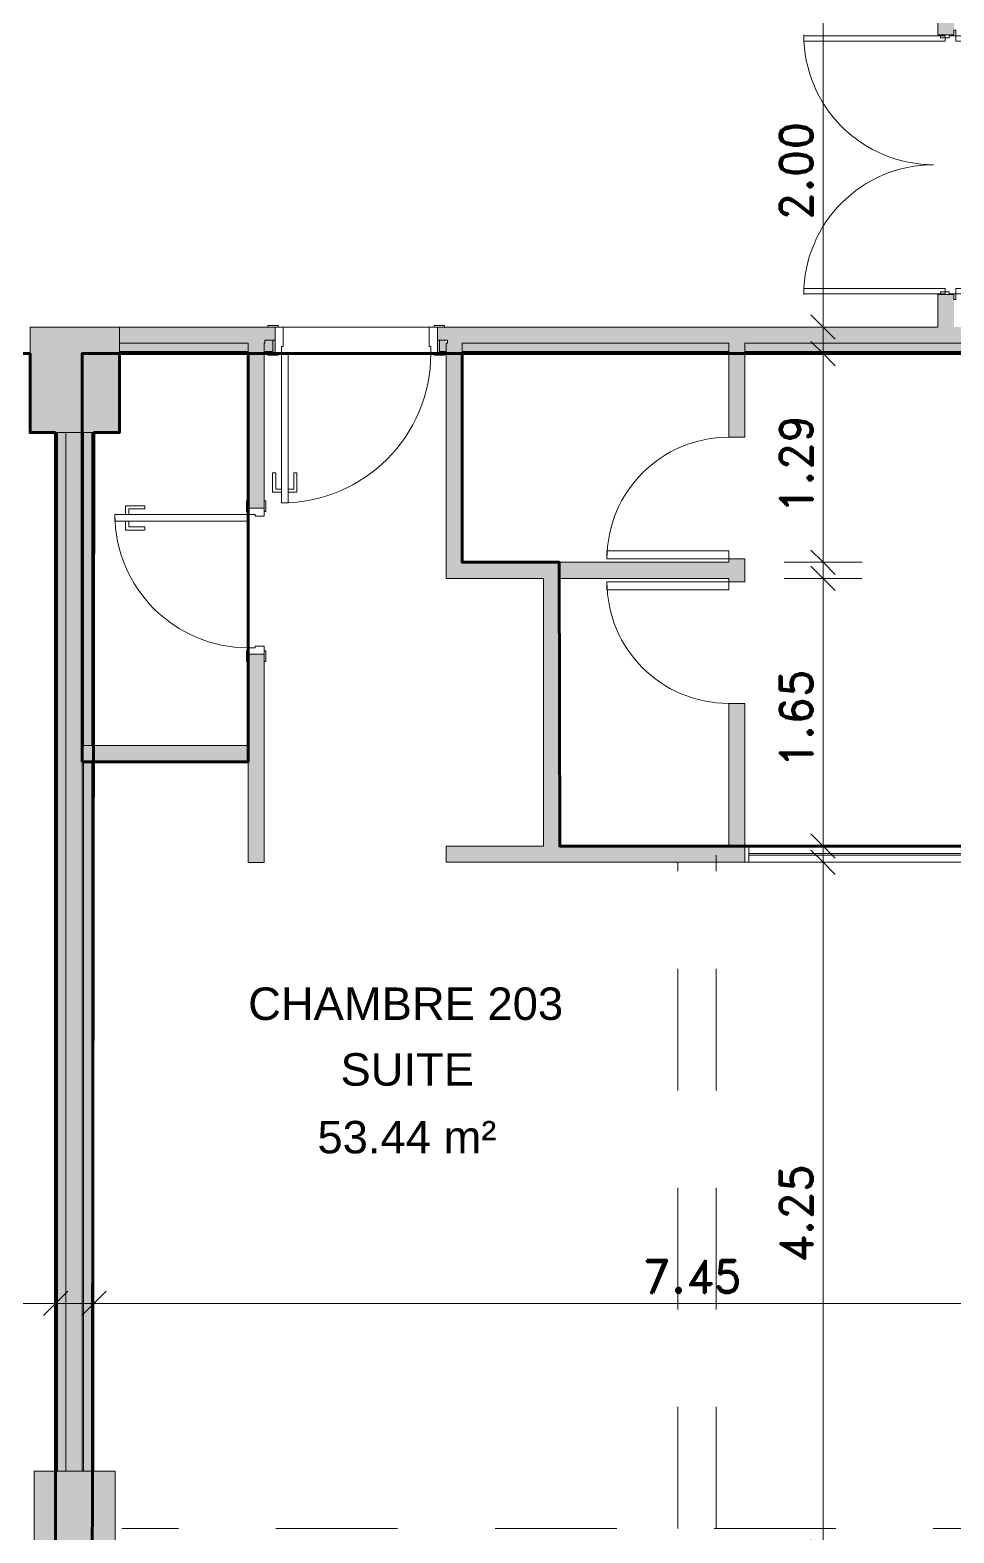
# Model space of a CAD drawing. Header units: metres. Extents: x -227.9 to -140, y 37.9 to 92.1.
# Drawn here: x -218.9 to -213.21, y 42.68 to 51.94 of the extents above; entities that cross this region are included whole.
import ezdxf

# ---------------------------------------------------------------- set-up
doc = ezdxf.new("R2010")
doc.units = ezdxf.units.M
doc.linetypes.add('JIS_02_0.7', pattern=[1.35, 0.75, -0.6])
for name, color, linetype, lineweight in [('A-ANNO-DIMS', 7, 'Continuous', 9), ('A-ANNO-DIMS-100', 7, 'Continuous', 9), ('A-AREA-IDEN', 7, 'Continuous', 9), ('A-DOOR', 7, 'Continuous', 5), ('A-FLOR', 7, 'Continuous', 5), ('A-GLAZ', 7, 'Continuous', 5), ('A-WALL', 7, 'Continuous', 5), ('A-WALL-PATT', 7, 'Continuous', 13), ('I-WALL', 7, 'Continuous', 5), ('S-COLS', 7, 'Continuous', 5)]:
    doc.layers.add(name, color=color, linetype=linetype, lineweight=lineweight)
doc.layers.add('A-DETL', color=94, linetype='Continuous', lineweight=5, true_color=0x00a600)
doc.layers.add('Chambre', color=40, linetype='Continuous')
doc.layers.add('SDB', color=230, linetype='Continuous')
doc.styles.add('Arial_1', font='arial.ttf', dxfattribs={"height": 0.2})
doc.styles.add('RomanD_B', font='', dxfattribs={"height": 0.2})
doc.styles.get('RomanD_B').set_extended_font_data('RomanD', bold=True)
doc.dimstyles.new('LAG-Romans_0_2', dxfattribs={"dimscale": 0.3048, "dimtxt": 0.200715, "dimasz": 0.492126, "dimexe": 0.787402, "dimexo": 0.0625, "dimgap": 0, "dimtad": 1, "dimrnd": 0.01, "dimzin": 0, "dimdsep": 46, "dimtxsty": 'RomanD_B', "dimblk1": 'OBLIQUE', "dimblk2": 'OBLIQUE', "dimsah": 1, "dimcen": 0.09, "dimdle": 0.656168, "dimazin": 0, "dimtfac": 1, "dimtdec": 4, "dimtix": 1, "dimtmove": 0, "dimatfit": 3, "dimfxl": 0.787402, "dimfxlon": 1, "dimtvp": 1, "dimtolj": 1, "dimtzin": 0, "dimarcsym": 2})

# ---------------------------------------------------------------- blocks, each defined once
blk = doc.blocks.new('LAG-C1030-PORTE-BAT 1 VANT-13PR_01 - LAG-C1030-PORTE-BAT 1 VANT-13PR_01_04F-90X210 CHAMBRE-15711706-MUC-LAG-PRO-PLA-ARC-TZN-N02-AG02Ec-Cote')
at = {"layer": 'A-DOOR'}
for p, q in [((0.2603, 0.9365), (0.2603, 0.8165)), ((0.3153, 0.9365), (0.2603, 0.9365)), ((0.3553, 1.0015), (0.3153, 1.0015)), ((0.3153, 1.0015), (0.3153, 0.0815)), ((0.3153, 0.9165), (0.3153, 0.9365)), ((0.3553, 0.0815), (0.3553, 1.0015)), ((0.4103, 0.9365), (0.3553, 0.9365)), ((0.3553, 0.9365), (0.3553, 0.9165)), ((0.4103, 0.8165), (0.4103, 0.9365)), ((0.2803, 0.8165), (0.2803, 0.9165)), ((0.2803, 0.9165), (0.3153, 0.9165)), ((0.3553, 0.9165), (0.3903, 0.9165)), ((0.3903, 0.9165), (0.3903, 0.8165)), ((0.2603, 0.8165), (0.2803, 0.8165)), ((0.3903, 0.8165), (0.4103, 0.8165)), ((0.3153, 0.0815), (0.3553, 0.0815))]:
    blk.add_line(p, q, dxfattribs=at)
at = {"layer": 'A-DOOR', "color": 9, "true_color": 0xc0c0c0}
for p, q in [((-0.5847, 0.0915), (-0.6497, 0.0915)), ((-0.6497, 0.0915), (-0.6497, 0.0815)), ((-0.6497, 0.0815), (-0.5847, 0.0815)), ((-0.6047, 0.0815), (-0.6047, -0.0815)), ((-0.5647, 0.0815), (-0.6047, 0.0815)), ((-0.5847, 0.0815), (-0.5847, 0.0915)), ((-0.5647, 0.0376), (-0.5647, 0.0815)), ((-0.5547, 0.0376), (-0.5647, 0.0376)), ((-0.5547, -0.0815), (-0.5547, 0.0376)), ((0.3553, 0.0376), (0.3453, 0.0376)), ((0.3453, 0.0376), (0.3453, -0.0815)), ((0.3953, 0.0815), (0.3553, 0.0815)), ((0.3553, 0.0815), (0.3553, 0.0376)), ((0.3753, 0.0915), (0.3753, 0.0815)), ((0.4403, 0.0915), (0.3753, 0.0915)), ((0.3753, 0.0815), (0.4403, 0.0815)), ((0.3953, -0.0815), (0.3953, 0.0815)), ((0.4403, 0.0815), (0.4403, 0.0915)), ((-0.5847, -0.0815), (-0.6497, -0.0815)), ((-0.6497, -0.0815), (-0.6497, -0.0915)), ((-0.6497, -0.0915), (-0.5847, -0.0915)), ((-0.6047, -0.0815), (-0.5547, -0.0815)), ((-0.5847, -0.0915), (-0.5847, -0.0815)), ((0.3453, -0.0815), (0.3953, -0.0815)), ((0.3753, -0.0815), (0.3753, -0.0915)), ((0.4403, -0.0815), (0.3753, -0.0815)), ((0.3753, -0.0915), (0.4403, -0.0915)), ((0.4403, -0.0915), (0.4403, -0.0815))]:
    blk.add_line(p, q, dxfattribs=at)
at = {"layer": 'A-DOOR'}
blk.add_arc((0.3553, 0.0815), 0.92, 90, 180, dxfattribs=at)
blk = doc.blocks.new('LAG-C1030-PORTE-VEV 2 VANT-13PR_03 - LAG-C1030-PORTE-VEV 2 VANT-13PR_03_01F -160X210-11490820-MUC-LAG-PRO-PLA-ARC-TZN-N02-AG02Ec-Cote')
at = {"layer": 'A-DOOR'}
for p, q in [((-1.5822, 0.439), (-1.6147, 0.439)), ((-1.6147, 0.439), (-1.6147, -0.3985)), ((-1.6147, 0.439), (-1.6147, -0.3985)), ((-1.5822, 0.439), (-1.6147, 0.439)), ((-1.5822, -0.3985), (-1.5822, 0.439)), ((-1.5822, -0.3985), (-1.5822, 0.439)), ((-0.0247, 0.439), (-0.0572, 0.439)), ((-0.0572, 0.439), (-0.0572, -0.3985)), ((-0.0572, 0.439), (-0.0572, -0.3985)), ((-0.0247, 0.439), (-0.0572, 0.439)), ((-0.0247, -0.3985), (-0.0247, 0.439)), ((-0.0247, -0.3985), (-0.0247, 0.439)), ((-1.6147, -0.3985), (-1.5822, -0.3985)), ((-1.6147, -0.3985), (-1.5822, -0.3985)), ((-0.0572, -0.3985), (-0.0247, -0.3985)), ((-0.0572, -0.3985), (-0.0247, -0.3985)), ((-1.5822, -0.466), (-1.6147, -0.466)), ((-1.6147, -0.466), (-1.6147, -1.336)), ((-1.6147, -1.336), (-1.6147, -0.466)), ((-1.5822, -1.336), (-1.5822, -0.466)), ((-1.5822, -0.466), (-1.5822, -1.336)), ((-0.0247, -0.466), (-0.0572, -0.466)), ((-0.0572, -0.466), (-0.0572, -1.336)), ((-0.0572, -1.336), (-0.0572, -0.466)), ((-0.0247, -1.336), (-0.0247, -0.466)), ((-0.0247, -0.466), (-0.0247, -1.336)), ((-1.6147, -1.336), (-1.5822, -1.336)), ((-0.0572, -1.336), (-0.0247, -1.336))]:
    blk.add_line(p, q, dxfattribs=at)
at = {"layer": 'A-DOOR', "color": 9, "true_color": 0xc0c0c0}
for p, q in [((-1.6497, -0.3985), (-1.6497, -0.411)), ((-1.6147, -0.3985), (-1.6497, -0.3985)), ((-1.6497, -0.411), (-1.6197, -0.411)), ((-1.6197, -0.411), (-1.6197, -0.4935)), ((-1.6147, -0.441), (-1.6147, -0.3985)), ((-1.6022, -0.441), (-1.6147, -0.441)), ((-1.6022, -0.4935), (-1.6022, -0.441)), ((-0.0372, -0.441), (-0.0372, -0.4935)), ((-0.0247, -0.441), (-0.0372, -0.441)), ((0.0103, -0.3985), (-0.0247, -0.3985)), ((-0.0247, -0.3985), (-0.0247, -0.441)), ((-0.0197, -0.4935), (-0.0197, -0.411)), ((-0.0197, -0.411), (0.0103, -0.411)), ((0.0103, -0.411), (0.0103, -0.3985)), ((-1.6197, -0.4935), (-1.6022, -0.4935)), ((-0.0372, -0.4935), (-0.0197, -0.4935))]:
    blk.add_line(p, q, dxfattribs=at)
at = {"layer": 'A-DOOR'}
for centre, start, end in [((-1.6197, -0.361), 360, 90), ((-0.0197, -0.361), 90, 180), ((-1.6197, -0.536), 270, 0), ((-0.0197, -0.536), 180, 270)]:
    blk.add_arc(centre, 0.8, start, end, dxfattribs=at)
blk = doc.blocks.new('LAG-C1030-PORTE-BAT 1 VANT-13PR_01 - LAG-C1030-PORTE-BAT 1 VANT-13PR_01_10F-80X210 CHAMBRE INT-15711732-MUC-LAG-PRO-PLA-ARC-TZN-N02-AG02Ec-Cote')
at = {"layer": 'A-DOOR'}
for p, q in [((0.3053, 0.87), (0.2653, 0.87)), ((0.2653, 0.87), (0.2653, 0.05)), ((0.3053, 0.05), (0.3053, 0.87)), ((0.2103, 0.805), (0.2103, 0.685)), ((0.2653, 0.805), (0.2103, 0.805)), ((0.2303, 0.685), (0.2303, 0.785)), ((0.2303, 0.785), (0.2653, 0.785)), ((0.2653, 0.785), (0.2653, 0.805)), ((0.3603, 0.805), (0.3053, 0.805)), ((0.3053, 0.805), (0.3053, 0.785)), ((0.3053, 0.785), (0.3403, 0.785)), ((0.3403, 0.785), (0.3403, 0.685)), ((0.3603, 0.685), (0.3603, 0.805)), ((0.2103, 0.685), (0.2303, 0.685)), ((0.3403, 0.685), (0.3603, 0.685)), ((0.2653, 0.05), (0.3053, 0.05))]:
    blk.add_line(p, q, dxfattribs=at)
at = {"layer": 'A-DOOR', "color": 9, "true_color": 0xc0c0c0}
for p, q in [((-0.5347, 0.06), (-0.5997, 0.06)), ((-0.5997, 0.06), (-0.5997, 0.05)), ((-0.5997, 0.05), (-0.5347, 0.05)), ((-0.5547, 0.05), (-0.5547, -0.05)), ((-0.5147, 0.05), (-0.5547, 0.05)), ((-0.5347, 0.05), (-0.5347, 0.06)), ((-0.5147, 0.0061), (-0.5147, 0.05)), ((-0.5047, 0.0061), (-0.5147, 0.0061)), ((-0.5047, -0.05), (-0.5047, 0.0061)), ((0.3053, 0.0061), (0.2953, 0.0061)), ((0.2953, 0.0061), (0.2953, -0.05)), ((0.3453, 0.05), (0.3053, 0.05)), ((0.3053, 0.05), (0.3053, 0.0061)), ((0.3253, 0.06), (0.3253, 0.05)), ((0.3903, 0.06), (0.3253, 0.06)), ((0.3253, 0.05), (0.3903, 0.05)), ((0.3453, -0.05), (0.3453, 0.05)), ((0.3903, 0.05), (0.3903, 0.06)), ((-0.5347, -0.05), (-0.5997, -0.05)), ((-0.5997, -0.05), (-0.5997, -0.06)), ((-0.5997, -0.06), (-0.5347, -0.06)), ((-0.5547, -0.05), (-0.5047, -0.05)), ((-0.5347, -0.06), (-0.5347, -0.05)), ((0.2953, -0.05), (0.3453, -0.05)), ((0.3253, -0.05), (0.3253, -0.06)), ((0.3903, -0.05), (0.3253, -0.05)), ((0.3253, -0.06), (0.3903, -0.06)), ((0.3903, -0.06), (0.3903, -0.05))]:
    blk.add_line(p, q, dxfattribs=at)
at = {"layer": 'A-DOOR'}
blk.add_arc((0.3053, 0.05), 0.82, 90, 180, dxfattribs=at)
blk = doc.blocks.new('LAG-C1030-PORTE-PR VIDRE FOH-13PR_11 - LAG-C1030-PORTE-PR VIDRE FOH-13PR_11_01-F-75x210-15709688-MUC-LAG-PRO-PLA-ARC-TZN-N02-AG02Ec-Cote')
at = {"layer": 'A-DOOR', "lineweight": 9}
for p, q in [((0.375, 0.8), (0.3242, 0.8)), ((0.3242, 0.8), (0.3242, 0.05)), ((0.375, 0.05), (0.375, 0.8)), ((0.3242, 0.05), (0.375, 0.05))]:
    blk.add_line(p, q, dxfattribs=at)
at = {"layer": 'A-DOOR'}
blk.add_arc((0.375, 0.05), 0.75, 90, 180, dxfattribs=at)
blk = doc.blocks.new('LAG-C1030-PORTE-PR VIDRE FOH-13PR_11 - LAG-C1030-PORTE-PR VIDRE FOH-13PR_11_01-F-75x210-15709689-MUC-LAG-PRO-PLA-ARC-TZN-N02-AG02Ec-Cote')
at = {"layer": 'A-DOOR', "lineweight": 9}
for p, q in [((0.3242, -0.05), (0.375, -0.05)), ((0.3242, -0.8), (0.3242, -0.05)), ((0.375, -0.05), (0.375, -0.8)), ((0.375, -0.8), (0.3242, -0.8))]:
    blk.add_line(p, q, dxfattribs=at)
at = {"layer": 'A-DOOR'}
blk.add_arc((0.375, -0.05), 0.75, 180, 270, dxfattribs=at)
blk = doc.blocks.new('LAG-C1020-FENÊTRE-12FT-22-03 - LAG-C1020-FENÊTRE-12FT-22-03-01-13182800-MUC-LAG-PRO-PLA-ARC-TZN-N02-AG02Ec-Cote')
at = {"layer": 'A-GLAZ', "lineweight": 13}
for p, q in [((-2.975, 0.05), (-3, 0.05)), ((-2.975, -0.05), (-2.975, 0.05)), ((-1.275, 0.005), (-2.975, 0.005)), ((-2.975, 0.005), (-2.975, -0.005)), ((-1.25, 0.05), (-1.275, 0.05)), ((-1.275, 0.05), (-1.275, -0.05)), ((-1.275, -0.005), (-1.275, 0.005)), ((-3, -0.05), (-2.975, -0.05)), ((-2.975, -0.005), (-1.275, -0.005)), ((-1.275, -0.05), (-1.25, -0.05))]:
    blk.add_line(p, q, dxfattribs=at)
at = {"layer": 'A-GLAZ'}
for p, q in [((-2.975, 0.05), (-1.275, 0.05)), ((-1.275, -0.05), (-2.975, -0.05))]:
    blk.add_line(p, q, dxfattribs=at)
blk = doc.blocks.new('DIMBLOCK2-MUC-LAG-PRO-PLA-ARC-TZN-N02-AG02Ec-Cote')
at = {"layer": 'A-ANNO-DIMS-100', "transparency": 16777216}
for p, q in [((-222.7517, 44.3371), (-222.7517, 43.8571)), ((-222.7517, 44.0971), (-222.7517, 44.3371)), ((-218.7402, 44.3371), (-218.7402, 43.8571)), ((-218.7402, 44.0971), (-218.7402, 44.3371)), ((-222.9517, 44.0971), (-218.5402, 44.0971))]:
    blk.add_line(p, q, dxfattribs=at)
at = {"layer": 'A-ANNO-DIMS-100', "lineweight": 25, "transparency": 16777216}
for p, q in [((-222.7517, 44.0971), (-222.8267, 44.0221)), ((-222.7517, 44.0971), (-222.6767, 44.1721)), ((-218.7402, 44.0971), (-218.8152, 44.0221)), ((-218.7402, 44.0971), (-218.6652, 44.1721))]:
    blk.add_line(p, q, dxfattribs=at)
at = {"layer": 'A-ANNO-DIMS-100', "color": 0, "transparency": 16777216, "insert": (-221.0895, 44.3627), "char_height": 0.2, "width": 0.824475, "attachment_point": 1, "line_spacing_factor": 1.146391, "style": 'RomanD_B'}
blk.add_mtext('4.01', dxfattribs=at)
blk = doc.blocks.new('_Oblique')
at = {"color": 0, "linetype": 'ByBlock', "lineweight": -2}
blk.add_line((-0.5, -0.5), (0.5, 0.5), dxfattribs=at)
blk = doc.blocks.new('DIMBLOCK57-MUC-LAG-PRO-PLA-ARC-TZN-N02-AG02Ec-Cote')
at = {"layer": 'A-ANNO-DIMS-100', "transparency": 16777216}
for p, q in [((-214.0113, 42.3646), (-214.0113, 47.0151)), ((-214.2513, 46.8151), (-213.7713, 46.8151)), ((-214.0113, 46.8151), (-214.2513, 46.8151)), ((-214.2513, 42.5646), (-213.7713, 42.5646)), ((-214.0113, 42.5646), (-214.2513, 42.5646))]:
    blk.add_line(p, q, dxfattribs=at)
at = {"layer": 'A-ANNO-DIMS-100', "lineweight": 25, "transparency": 16777216}
for p, q in [((-214.0113, 46.8151), (-214.0863, 46.8901)), ((-214.0113, 46.8151), (-213.9363, 46.7401)), ((-214.0113, 42.5646), (-214.0863, 42.6396)), ((-214.0113, 42.5646), (-213.9363, 42.4896))]:
    blk.add_line(p, q, dxfattribs=at)
at = {"layer": 'A-ANNO-DIMS-100', "color": 0, "transparency": 16777216, "insert": (-214.2769, 44.3463), "char_height": 0.2, "width": 0.824475, "attachment_point": 1, "rotation": 90, "line_spacing_factor": 1.146391, "style": 'RomanD_B'}
blk.add_mtext('4.25', dxfattribs=at)
blk = doc.blocks.new('DIMBLOCK58-MUC-LAG-PRO-PLA-ARC-TZN-N02-AG02Ec-Cote')
at = {"layer": 'A-ANNO-DIMS-100', "transparency": 16777216}
for p, q in [((-214.0113, 48.7646), (-214.0113, 46.7151)), ((-214.2513, 48.5646), (-213.7713, 48.5646)), ((-214.0113, 48.5646), (-214.2513, 48.5646)), ((-213.7713, 46.9151), (-214.2513, 46.9151)), ((-214.0113, 46.9151), (-213.7713, 46.9151))]:
    blk.add_line(p, q, dxfattribs=at)
at = {"layer": 'A-ANNO-DIMS-100', "lineweight": 25, "transparency": 16777216}
for p, q in [((-214.0113, 48.5646), (-214.0863, 48.6396)), ((-214.0113, 48.5646), (-213.9363, 48.4896)), ((-214.0113, 46.9151), (-214.0863, 46.9901)), ((-214.0113, 46.9151), (-213.9363, 46.8401))]:
    blk.add_line(p, q, dxfattribs=at)
at = {"layer": 'A-ANNO-DIMS-100', "color": 0, "transparency": 16777216, "insert": (-214.2769, 47.3963), "char_height": 0.2, "width": 0.824475, "attachment_point": 1, "rotation": 90, "line_spacing_factor": 1.146391, "style": 'RomanD_B'}
blk.add_mtext('1.65', dxfattribs=at)
blk = doc.blocks.new('DIMBLOCK59-MUC-LAG-PRO-PLA-ARC-TZN-N02-AG02Ec-Cote')
at = {"layer": 'A-ANNO-DIMS-100', "transparency": 16777216}
for p, q in [((-214.0113, 50.1505), (-214.0113, 48.4646)), ((-213.7713, 49.9505), (-214.2513, 49.9505)), ((-214.0113, 49.9505), (-213.7713, 49.9505)), ((-214.2513, 48.6646), (-213.7713, 48.6646)), ((-214.0113, 48.6646), (-214.2513, 48.6646))]:
    blk.add_line(p, q, dxfattribs=at)
at = {"layer": 'A-ANNO-DIMS-100', "lineweight": 25, "transparency": 16777216}
for p, q in [((-214.0113, 49.9505), (-214.0863, 50.0255)), ((-214.0113, 49.9505), (-213.9363, 49.8755)), ((-214.0113, 48.6646), (-214.0863, 48.7396)), ((-214.0113, 48.6646), (-213.9363, 48.5896))]:
    blk.add_line(p, q, dxfattribs=at)
at = {"layer": 'A-ANNO-DIMS-100', "color": 0, "transparency": 16777216, "insert": (-214.2769, 48.964), "char_height": 0.2, "width": 0.824475, "attachment_point": 1, "rotation": 90, "line_spacing_factor": 1.146391, "style": 'RomanD_B'}
blk.add_mtext('1.29', dxfattribs=at)
blk = doc.blocks.new('DIMBLOCK60-MUC-LAG-PRO-PLA-ARC-TZN-N02-AG02Ec-Cote')
at = {"layer": 'A-ANNO-DIMS-100', "transparency": 16777216}
for p, q in [((-214.0113, 52.3146), (-214.0113, 49.9135)), ((-213.7713, 52.1146), (-214.2513, 52.1146)), ((-214.0113, 52.1146), (-213.7713, 52.1146)), ((-213.7713, 50.1135), (-214.2513, 50.1135)), ((-214.0113, 50.1135), (-213.7713, 50.1135))]:
    blk.add_line(p, q, dxfattribs=at)
at = {"layer": 'A-ANNO-DIMS-100', "lineweight": 25, "transparency": 16777216}
for p, q in [((-214.0113, 52.1146), (-214.0863, 52.1896)), ((-214.0113, 52.1146), (-213.9363, 52.0396)), ((-214.0113, 50.1135), (-214.0863, 50.1885)), ((-214.0113, 50.1135), (-213.9363, 50.0385))]:
    blk.add_line(p, q, dxfattribs=at)
at = {"layer": 'A-ANNO-DIMS-100', "color": 0, "transparency": 16777216, "insert": (-214.2769, 50.7705), "char_height": 0.2, "width": 0.824475, "attachment_point": 1, "rotation": 90, "line_spacing_factor": 1.146391, "style": 'RomanD_B'}
blk.add_mtext('2.00', dxfattribs=at)
blk = doc.blocks.new('DIMBLOCK130-MUC-LAG-PRO-PLA-ARC-TZN-N02-AG02Ec-Cote')
at = {"layer": 'A-ANNO-DIMS-100', "transparency": 16777216}
for p, q in [((-218.5042, 44.3371), (-218.5042, 43.8571)), ((-218.5042, 44.0971), (-218.5042, 44.3371)), ((-211.0502, 44.3371), (-211.0502, 43.8571)), ((-211.0502, 44.0971), (-211.0502, 44.3371)), ((-218.7042, 44.0971), (-210.8502, 44.0971))]:
    blk.add_line(p, q, dxfattribs=at)
at = {"layer": 'A-ANNO-DIMS-100', "lineweight": 25, "transparency": 16777216}
for p, q in [((-218.5042, 44.0971), (-218.5792, 44.0221)), ((-218.5042, 44.0971), (-218.4292, 44.1721)), ((-211.0502, 44.0971), (-211.1252, 44.0221)), ((-211.0502, 44.0971), (-210.9752, 44.1721))]:
    blk.add_line(p, q, dxfattribs=at)
at = {"layer": 'A-ANNO-DIMS-100', "color": 0, "transparency": 16777216, "insert": (-215.1207, 44.3627), "char_height": 0.2, "width": 0.824475, "attachment_point": 1, "line_spacing_factor": 1.146391, "style": 'RomanD_B'}
blk.add_mtext('7.45', dxfattribs=at)

msp = doc.modelspace()

# ---------------------------------------------------------------- hatches: boundary and pattern name
at = {"layer": 'A-WALL-PATT', "lineweight": 5, "true_color": 0xaaaaaa}
h = msp.add_hatch(color=253, dxfattribs=at)
h.paths.add_polyline_path([(-218.5672, 43.0635), (-218.5672, 47.4344), (-218.5772, 47.4344), (-218.5772, 43.0635)])
h.paths.add_polyline_path([(-218.5672, 47.5344), (-218.5672, 49.4635), (-218.5772, 49.4635), (-218.5772, 47.5344)])
at = {"layer": 'I-WALL', "true_color": 0xaaaaaa}
h = msp.add_hatch(color=253, dxfattribs=at)
h.paths.add_polyline_path([(-213.2351, 50.1135), (-213.2051, 50.1135), (-213.2051, 50.3141), (-213.3051, 50.3141), (-213.3051, 50.1135), (-213.2551, 50.1135)])
h.paths.add_polyline_path([(-213.2051, 51.9141), (-213.2051, 52.1146), (-213.3051, 52.1146), (-213.3051, 51.9141), (-213.2351, 51.9141)])
h = msp.add_hatch(color=253, dxfattribs=at)
h.paths.add_polyline_path([(-212.6882, 50.0135), (-212.3181, 50.0135), (-212.3181, 50.1135), (-216.388, 50.1135), (-216.388, 50.032), (-216.325, 50.032), (-216.325, 50.0135), (-212.8538, 50.0135)])
h.paths.add_polyline_path([(-211.0572, 50.0135), (-211.0572, 50.1135), (-211.3181, 50.1135), (-211.3181, 50.0135)])
h.paths.add_polyline_path([(-217.451, 50.0135), (-217.451, 50.032), (-217.388, 50.032), (-217.388, 50.1135), (-218.3472, 50.1135), (-218.3472, 50.0135), (-217.4542, 50.0135)])
h = msp.add_hatch(color=253, dxfattribs=at)
h.paths.add_polyline_path([(-211.3181, 49.9635), (-211.0572, 49.9635), (-211.0572, 50.0135), (-211.3181, 50.0135)])
h.paths.add_polyline_path([(-212.8538, 49.9635), (-212.6882, 49.9635), (-212.6882, 50.0135), (-214.493, 50.0135), (-214.493, 49.9635), (-213.6761, 49.9635)])
h.paths.add_polyline_path([(-212.5882, 49.9635), (-212.3181, 49.9635), (-212.3181, 50.0135), (-212.5882, 50.0135)])
h.paths.add_polyline_path([(-214.593, 49.9635), (-214.593, 50.0135), (-216.234, 50.0135), (-216.234, 49.9635), (-215.3207, 49.9635)])
h.paths.add_polyline_path([(-216.375, 49.9635), (-216.334, 49.9635), (-216.334, 50.032), (-216.375, 50.032)])
h.paths.add_polyline_path([(-217.4542, 49.9635), (-217.401, 49.9635), (-217.401, 50.032), (-217.451, 50.032), (-217.451, 50.0135), (-217.4542, 50.0135)])
h.paths.add_polyline_path([(-217.5542, 49.9635), (-217.5542, 50.0135), (-218.3472, 50.0135), (-218.3472, 49.9635)])
h = msp.add_hatch(color=253, dxfattribs=at)
h.paths.add_polyline_path([(-211.0572, 49.9505), (-211.0572, 49.9635), (-211.3181, 49.9635), (-211.3181, 49.9505)])
h.paths.add_polyline_path([(-212.5882, 49.9505), (-212.3181, 49.9505), (-212.3181, 49.9635), (-212.5882, 49.9635)])
h.paths.add_polyline_path([(-212.7382, 49.9505), (-212.7382, 49.9635), (-214.493, 49.9635), (-214.493, 49.9505), (-212.7512, 49.9505)])
h.paths.add_polyline_path([(-215.3207, 49.9505), (-214.593, 49.9505), (-214.593, 49.9635), (-216.234, 49.9635), (-216.234, 49.9505)])
h.paths.add_polyline_path([(-216.334, 49.9505), (-216.334, 49.9635), (-216.375, 49.9635), (-216.375, 50.032), (-216.388, 50.032), (-216.388, 49.9505), (-216.343, 49.9505)])
h.paths.add_polyline_path([(-217.5542, 49.9505), (-217.5542, 49.9635), (-218.3472, 49.9635), (-218.3472, 49.9505)])
h.paths.add_polyline_path([(-217.388, 49.9505), (-217.388, 50.032), (-217.401, 50.032), (-217.401, 49.9635), (-217.4542, 49.9635), (-217.4542, 49.9505), (-217.433, 49.9505)])
h = msp.add_hatch(color=253, dxfattribs=at)
h.paths.add_polyline_path([(-217.5042, 46.8146), (-217.4542, 46.8146), (-217.4542, 48.0976), (-217.5542, 48.0976), (-217.5542, 46.8146)])
h.paths.add_polyline_path([(-217.4542, 48.9976), (-217.4542, 50.0135), (-217.5542, 50.0135), (-217.5542, 48.9976), (-217.5042, 48.9976)])
for points in [[(-216.334, 48.6646), (-216.234, 48.6646), (-216.234, 50.0135), (-216.334, 50.0135), (-216.334, 49.9254)], [(-218.7402, 43.0635), (-218.7272, 43.0635), (-218.7272, 49.4635), (-218.7402, 49.4635), (-218.7402, 45.6389)], [(-218.7272, 43.0635), (-218.6772, 43.0635), (-218.6772, 49.4635), (-218.7272, 49.4635), (-218.7272, 45.6389)], [(-218.6099, 43.0635), (-218.5772, 43.0635), (-218.5772, 49.4635), (-218.6772, 49.4635), (-218.6772, 43.0635)], [(-214.593, 48.5646), (-214.593, 48.6646), (-216.334, 48.6646), (-216.334, 48.5646), (-215.3207, 48.5646)], [(-215.634, 46.9151), (-215.634, 48.5646), (-215.734, 48.5646), (-215.734, 46.9151)], [(-218.5672, 47.4344), (-217.5542, 47.4344), (-217.5542, 47.5344), (-218.5772, 47.5344), (-218.5772, 47.4344)], [(-215.3207, 46.8151), (-214.493, 46.8151), (-214.493, 46.9151), (-216.3342, 46.9151), (-216.3342, 46.8151)]]:
    msp.add_hatch(color=253, dxfattribs=at).paths.add_polyline_path(points)
h = msp.add_hatch(color=253, dxfattribs=at)
h.paths.add_polyline_path([(-214.493, 46.9151), (-214.493, 47.7946), (-214.593, 47.7946), (-214.593, 46.9151)])
h.paths.add_polyline_path([(-214.493, 48.5446), (-214.493, 48.6846), (-214.593, 48.6846), (-214.593, 48.5446)])
h.paths.add_polyline_path([(-214.493, 49.4346), (-214.493, 50.0135), (-214.593, 50.0135), (-214.593, 49.4346)])
h = msp.add_hatch(color=253, dxfattribs=at)
h.paths.add_polyline_path([(-218.5672, 43.0635), (-218.5172, 43.0635), (-218.5172, 47.4344), (-218.5672, 47.4344), (-218.5672, 45.6389)])
h.paths.add_polyline_path([(-218.5672, 47.5344), (-218.5172, 47.5344), (-218.5172, 49.4635), (-218.5672, 49.4635), (-218.5672, 47.7822)])
h = msp.add_hatch(color=253, dxfattribs=at)
h.paths.add_polyline_path([(-218.5042, 43.0635), (-218.5042, 47.4344), (-218.5172, 47.4344), (-218.5172, 43.0635)])
h.paths.add_polyline_path([(-218.5042, 47.5344), (-218.5042, 49.4635), (-218.5172, 49.4635), (-218.5172, 47.5344)])
at = {"layer": 'S-COLS', "true_color": 0x808080}
for points in [[(-218.8972, 49.4635), (-218.3472, 49.4635), (-218.3472, 50.1135), (-218.8972, 50.1135), (-218.8972, 49.9254)], [(-218.8722, 42.5635), (-218.3722, 42.5635), (-218.3722, 43.0635), (-218.8722, 43.0635)]]:
    msp.add_hatch(color=8, dxfattribs=at).paths.add_polyline_path(points)

# ---------------------------------------------------------------- linework, layer by layer
at = {"layer": 'A-DETL', "color": 8, "linetype": 'JIS_02_0.7', "true_color": 0x808080}
for p, q in [((-214.9059, 42.7096), (-214.9059, 46.8151)), ((-214.6692, 42.7096), (-214.6692, 46.8601))]:
    msp.add_line(p, q, dxfattribs=at)
at = {"layer": 'A-DETL', "color": 9, "linetype": 'JIS_02_0.7', "lineweight": 9, "true_color": 0xc0c0c0}
msp.add_line((-211.2325, 42.7096), (-218.3325, 42.7096), dxfattribs=at)
at = {"layer": 'A-FLOR'}
for p, q in [((-217.338, 50.1135), (-216.438, 50.1135)), ((-216.428, 49.9505), (-217.308, 49.9505))]:
    msp.add_line(p, q, dxfattribs=at)
at = {"layer": 'A-WALL'}
for p, q in [((-217.388, 50.032), (-217.451, 50.032)), ((-217.451, 50.0135), (-217.451, 50.032)), ((-217.401, 49.9635), (-217.401, 50.032)), ((-216.325, 50.032), (-216.388, 50.032)), ((-216.375, 50.032), (-216.375, 49.9635)), ((-216.325, 50.032), (-216.325, 50.0135)), ((-218.3472, 50.0135), (-217.5542, 50.0135)), ((-218.3472, 49.9635), (-217.5542, 49.9635)), ((-217.5542, 50.0135), (-217.5542, 49.9505)), ((-217.4542, 50.0135), (-217.451, 50.0135)), ((-217.4542, 50.0135), (-217.4542, 49.9505)), ((-217.4542, 49.9635), (-217.401, 49.9635)), ((-216.375, 49.9635), (-216.334, 49.9635)), ((-216.334, 50.0135), (-216.334, 49.9505)), ((-216.234, 50.0135), (-214.593, 50.0135)), ((-216.234, 50.0135), (-216.234, 49.9505)), ((-216.234, 49.9635), (-214.593, 49.9635)), ((-214.593, 50.0135), (-214.593, 49.9505)), ((-214.493, 50.0135), (-212.6882, 50.0135)), ((-214.493, 50.0135), (-214.493, 49.9505)), ((-214.493, 49.9635), (-212.7382, 49.9635)), ((-218.7272, 43.0635), (-218.7272, 49.4635)), ((-218.6772, 43.0635), (-218.6772, 49.4635)), ((-218.5772, 47.5344), (-218.5772, 49.4635)), ((-218.5672, 47.5344), (-218.5672, 49.4635)), ((-218.5172, 47.5344), (-218.5172, 49.4635)), ((-218.5042, 47.5344), (-218.5772, 47.5344)), ((-218.5772, 43.0635), (-218.5772, 47.4344)), ((-218.5042, 47.4344), (-218.5772, 47.4344)), ((-218.5672, 43.0635), (-218.5672, 47.4344)), ((-218.5172, 43.0635), (-218.5172, 47.4344))]:
    msp.add_line(p, q, dxfattribs=at)
at = {"layer": 'Chambre', "lineweight": 140}
for points in [[(-218.7402, 49.4635), (-218.8972, 49.4635), (-218.8972, 49.9505), (-222.159, 49.9505), (-222.159, 48.7516), (-222.7517, 48.7386), (-222.7517, 40.4697), (-218.7402, 40.4697), (-218.7402, 49.4635)], [(-211.0572, 49.1302), (-212.7421, 49.1302), (-212.7382, 49.9505), (-218.3472, 49.9505), (-218.3472, 49.4635), (-218.5042, 49.4635), (-218.5172, 40.4697), (-211.0372, 40.4697), (-211.0572, 49.1302)]]:
    msp.add_lwpolyline(points, dxfattribs=at)
at = {"layer": 'I-WALL', "lineweight": 13}
for p, q in [((-213.3051, 52.1146), (-213.3051, 51.9141)), ((-213.3051, 51.9141), (-213.2876, 51.9141)), ((-213.3051, 50.3141), (-213.3051, 50.1135)), ((-213.2876, 50.3141), (-213.3051, 50.3141)), ((-217.433, 50.1135), (-218.3472, 50.1135)), ((-218.3472, 50.1135), (-218.3472, 49.9505)), ((-213.3051, 50.1135), (-216.343, 50.1135)), ((-218.3472, 49.9505), (-217.5542, 49.9505)), ((-217.5542, 49.9505), (-217.5542, 49.0426)), ((-217.4542, 49.9505), (-217.433, 49.9505)), ((-217.4542, 49.0426), (-217.4542, 49.9505)), ((-216.343, 49.9505), (-216.334, 49.9505)), ((-216.334, 49.9505), (-216.334, 48.5646)), ((-216.234, 49.9505), (-214.593, 49.9505)), ((-216.234, 48.6646), (-216.234, 49.9505)), ((-214.593, 49.9505), (-214.593, 49.4346)), ((-214.493, 49.9505), (-212.7512, 49.9505)), ((-214.493, 49.4346), (-214.493, 49.9505)), ((-218.7402, 49.4635), (-218.7402, 43.0635)), ((-218.5042, 49.4635), (-218.7402, 49.4635)), ((-218.5042, 47.5344), (-218.5042, 49.4635)), ((-214.593, 49.4346), (-214.493, 49.4346)), ((-214.593, 48.6646), (-216.234, 48.6646)), ((-214.493, 48.6846), (-214.593, 48.6846)), ((-214.593, 48.6846), (-214.593, 48.6646)), ((-214.493, 48.5446), (-214.493, 48.6846)), ((-216.334, 48.5646), (-215.734, 48.5646)), ((-215.734, 48.5646), (-215.734, 46.9151)), ((-215.634, 48.5646), (-214.593, 48.5646)), ((-215.634, 46.9151), (-215.634, 48.5646)), ((-214.593, 48.5646), (-214.593, 48.5446)), ((-214.593, 48.5446), (-214.493, 48.5446)), ((-217.5542, 48.0526), (-217.5542, 47.5344)), ((-217.4542, 46.8146), (-217.4542, 48.0526)), ((-214.493, 47.7946), (-214.593, 47.7946)), ((-214.593, 47.7946), (-214.593, 46.9151)), ((-214.493, 46.8151), (-214.493, 47.7946)), ((-217.5542, 47.5344), (-218.5042, 47.5344)), ((-218.5042, 43.0635), (-218.5042, 47.4344)), ((-218.5042, 47.4344), (-217.5542, 47.4344)), ((-217.5542, 47.4344), (-217.5542, 46.8146)), ((-215.734, 46.9151), (-216.3342, 46.9151)), ((-216.3342, 46.9151), (-216.3342, 46.8151)), ((-214.593, 46.9151), (-215.634, 46.9151)), ((-217.5542, 46.8146), (-217.4542, 46.8146)), ((-216.3342, 46.8151), (-214.493, 46.8151)), ((-218.7402, 43.0635), (-218.5042, 43.0635))]:
    msp.add_line(p, q, dxfattribs=at)
at = {"layer": 'I-WALL'}
msp.add_line((-216.334, 50.0135), (-216.325, 50.0135), dxfattribs=at)
at = {"layer": 'S-COLS', "lineweight": 9}
for p, q in [((-218.3472, 50.1135), (-218.8972, 50.1135)), ((-218.8972, 50.1135), (-218.8972, 49.4635)), ((-218.3472, 49.4635), (-218.3472, 50.1135)), ((-218.8972, 49.4635), (-218.3472, 49.4635)), ((-218.3722, 43.0635), (-218.8722, 43.0635)), ((-218.8722, 43.0635), (-218.8722, 42.5635)), ((-218.3722, 42.5635), (-218.3722, 43.0635))]:
    msp.add_line(p, q, dxfattribs=at)
at = {"layer": 'SDB', "lineweight": 140}
msp.add_lwpolyline([(-218.5772, 47.4344), (-217.5542, 47.4344), (-217.5542, 49.9505), (-218.5772, 49.9505)], close=True, dxfattribs=at)
msp.add_lwpolyline([(-216.234, 49.9505), (-216.234, 48.6646), (-215.6366, 48.6646), (-215.634, 46.9151), (-212.768, 46.9151), (-212.7512, 49.9505), (-216.234, 49.9505)], dxfattribs=at)

# ---------------------------------------------------------------- block references
at = {"layer": 'A-DOOR', "color": 9, "true_color": 0xc0c0c0, "rotation": 270}
msp.add_blockref('LAG-C1030-PORTE-VEV 2 VANT-13PR_03 - LAG-C1030-PORTE-VEV 2 VANT-13PR_03_01F -160X210-11490820-MUC-LAG-PRO-PLA-ARC-TZN-N02-AG02Ec-Cote', (-212.7941, 50.2944), dxfattribs=at)
at = {"layer": 'A-DOOR'}
for name, p, rotation in [('LAG-C1030-PORTE-BAT 1 VANT-13PR_01 - LAG-C1030-PORTE-BAT 1 VANT-13PR_01_04F-90X210 CHAMBRE-15711706-MUC-LAG-PRO-PLA-ARC-TZN-N02-AG02Ec-Cote', (-216.9926, 50.032), 180), ('LAG-C1030-PORTE-PR VIDRE FOH-13PR_11 - LAG-C1030-PORTE-PR VIDRE FOH-13PR_11_01-F-75x210-15709689-MUC-LAG-PRO-PLA-ARC-TZN-N02-AG02Ec-Cote', (-214.543, 49.0596), 270), ('LAG-C1030-PORTE-BAT 1 VANT-13PR_01 - LAG-C1030-PORTE-BAT 1 VANT-13PR_01_10F-80X210 CHAMBRE INT-15711732-MUC-LAG-PRO-PLA-ARC-TZN-N02-AG02Ec-Cote', (-217.5042, 48.6523), 90), ('LAG-C1030-PORTE-PR VIDRE FOH-13PR_11 - LAG-C1030-PORTE-PR VIDRE FOH-13PR_11_01-F-75x210-15709688-MUC-LAG-PRO-PLA-ARC-TZN-N02-AG02Ec-Cote', (-214.543, 48.1696), 90)]:
    msp.add_blockref(name, p, dxfattribs=dict(at, rotation=rotation))
at = {"layer": 'A-GLAZ', "rotation": 180}
msp.add_blockref('LAG-C1020-FENÊTRE-12FT-22-03 - LAG-C1020-FENÊTRE-12FT-22-03-01-13182800-MUC-LAG-PRO-PLA-ARC-TZN-N02-AG02Ec-Cote', (-215.743, 46.8651), dxfattribs=at)

# ---------------------------------------------------------------- texts
at = {"layer": 'A-AREA-IDEN', "color": 164, "true_color": 0x0029a5, "char_height": 0.2, "attachment_point": 1, "style": 'Arial_1'}
for s, insert, width in [('CHAMBRE 203', (-217.5536, 46.0436), 2.397046), ('SUITE', (-216.9846, 45.6386), 1.018143), ('53.44 m²', (-217.1266, 45.2214), 1.362869)]:
    msp.add_mtext(s, dxfattribs=dict(at, insert=insert, width=width))

# ---------------------------------------------------------------- dimensions: what is measured, and where the dimension line sits
at = {"layer": 'A-ANNO-DIMS'}
for base, p1, p2, override, picture, middle in [((-214.0113, 50.1135), (-213.7713, 52.1146), (-213.7713, 50.1135), {"dimpost": '<>', "dimfxl": 2.001109}, 'DIMBLOCK60-MUC-LAG-PRO-PLA-ARC-TZN-N02-AG02Ec-Cote', (-214.1113, 51.1141)), ((-214.0113, 48.6646), (-213.7713, 49.9505), (-214.2513, 48.6646), {"dimpost": '<>', "dimfxl": 1.372588}, 'DIMBLOCK59-MUC-LAG-PRO-PLA-ARC-TZN-N02-AG02Ec-Cote', (-214.1113, 49.3076)), ((-214.0113, 46.9151), (-214.2513, 48.5646), (-213.7713, 46.9151), {"dimpost": '<>', "dimfxl": 1.717954}, 'DIMBLOCK58-MUC-LAG-PRO-PLA-ARC-TZN-N02-AG02Ec-Cote', (-214.1113, 47.7398)), ((-214.0113, 46.8151), (-214.2513, 42.5646), (-214.2513, 46.8151), {"dimpost": '<>', "dimfxl": 4.250434}, 'DIMBLOCK57-MUC-LAG-PRO-PLA-ARC-TZN-N02-AG02Ec-Cote', (-214.1113, 44.6899))]:
    dim = msp.add_linear_dim(base=base, p1=p1, p2=p2, angle=90, dimstyle='LAG-Romans_0_2', override=override, dxfattribs=at)
    dim.commit()
    dim.dimension.update_dxf_attribs({"geometry": picture, "text_midpoint": middle})
for base, p1, p2, override, picture, middle in [((-218.7402, 44.0971), (-222.7517, 44.3371), (-218.7402, 44.3371), {"dimpost": '<>', "dimfxl": 4.0115}, 'DIMBLOCK2-MUC-LAG-PRO-PLA-ARC-TZN-N02-AG02Ec-Cote', (-220.746, 44.1971)), ((-211.0502, 44.0971), (-218.5042, 44.3371), (-211.0502, 44.3371), {"dimpost": '<>', "dimfxl": 7.454049}, 'DIMBLOCK130-MUC-LAG-PRO-PLA-ARC-TZN-N02-AG02Ec-Cote', (-214.7772, 44.1971))]:
    dim = msp.add_linear_dim(base=base, p1=p1, p2=p2, dimstyle='LAG-Romans_0_2', override=override, dxfattribs=at)
    dim.commit()
    dim.dimension.update_dxf_attribs({"geometry": picture, "text_midpoint": middle})

doc.saveas('drawing.dxf')
